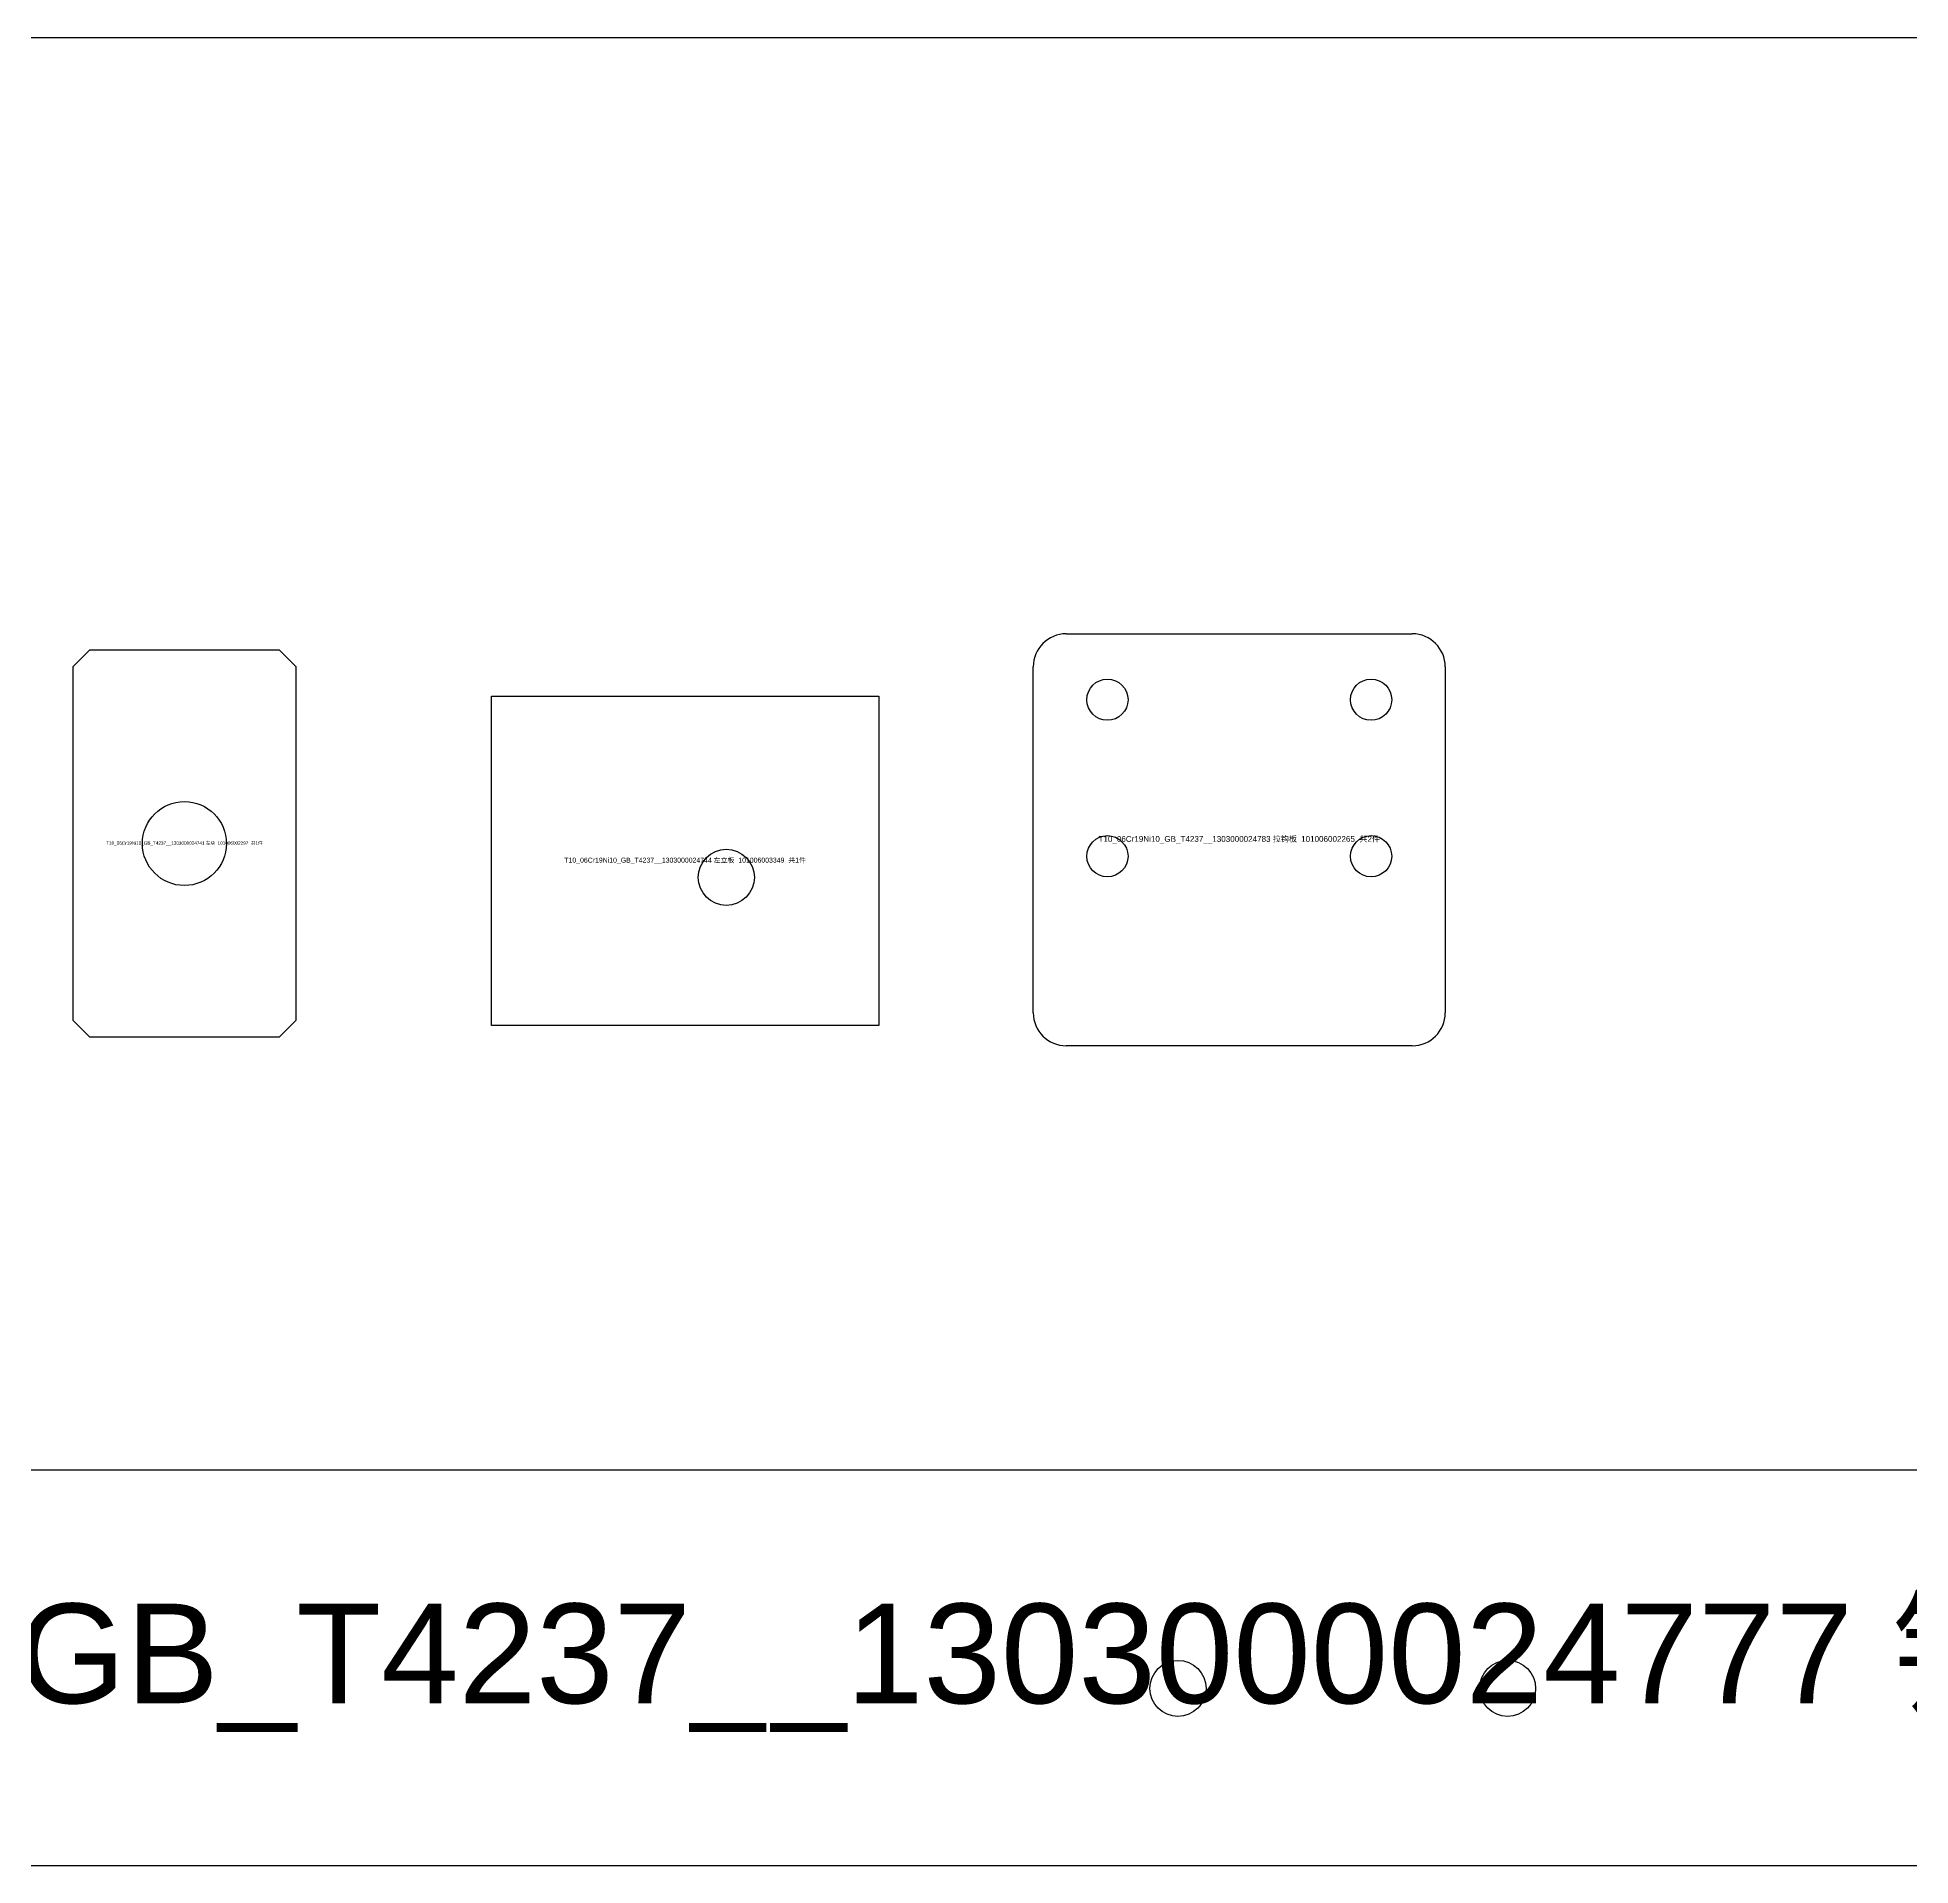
# Model space of a CAD drawing. Extents: x -16 to 22649, y -4599 to 814.
# Drawn here: x 19397.4 to 19624.7, y 239.4 to 461.3 of the extents above; entities that cross this region are included whole.
import ezdxf

# ---------------------------------------------------------------- set-up
doc = ezdxf.new("R2010")
doc.units = 0
doc.header["$MEASUREMENT"] = 0
doc.layers.get('0').update_dxf_attribs({"linetype": 'CONTINUOUS'})
doc.layers.add('S1', color=7, linetype='CONTINUOUS')
doc.layers.add('SLD-0', color=7, linetype='CONTINUOUS')
doc.styles.get("Standard").update_dxf_attribs({"font": 'arial.ttf'})

# ---------------------------------------------------------------- blocks, each defined once
blk = doc.blocks.new('1303000024777_铰链条_10100600')
at = {"layer": 'SLD-0', "linetype": 'CONTINUOUS'}
for p, q in [((558.5, 24), (-558.5, 24)), ((-563.5, -24), (563.5, -24))]:
    blk.add_line(p, q, dxfattribs=at)
for centre in [(-15, -2.5), (25, -2.5)]:
    blk.add_circle(centre, 3.4, dxfattribs=at)
at = {"layer": 'S1', "color": 3, "insert": (0, 0), "char_height": 12.1, "attachment_point": 5}
blk.add_mtext('T10_06Cr19Ni10_GB_T4237__1303000024777 {\\fSimSun|b0|i0|c134|p2;铰链条 }101006002288  {\\fSimSun|b0|i0|c134|p2;共}1{\\fSimSun|b0|i0|c134|p2;件}', dxfattribs=at)
blk = doc.blocks.new('1303000024741_左块_101006002')
at = {"layer": 'SLD-0', "linetype": 'CONTINUOUS'}
for p, q in [((-11.5, 23.5), (-13.5, 21.5)), ((-11.5, 23.5), (11.5, 23.5)), ((13.5, 21.5), (11.5, 23.5)), ((-13.5, -21.5), (-13.5, 21.5)), ((13.5, 21.5), (13.5, -21.5)), ((-13.5, -21.5), (-11.5, -23.5)), ((11.5, -23.5), (13.5, -21.5)), ((11.5, -23.5), (-11.5, -23.5))]:
    blk.add_line(p, q, dxfattribs=at)
blk.add_circle((0, 0), 5.1, dxfattribs=at)
at = {"layer": 'S1', "color": 3, "insert": (0, 0), "char_height": 0.4, "attachment_point": 5}
blk.add_mtext('T10_06Cr19Ni10_GB_T4237__1303000024741 {\\fSimSun|b0|i0|c134|p2;左块 }101006002297  {\\fSimSun|b0|i0|c134|p2;共}1{\\fSimSun|b0|i0|c134|p2;件}', dxfattribs=at)
blk = doc.blocks.new('1303000024744_左立板_10100600')
at = {"layer": 'SLD-0', "linetype": 'CONTINUOUS'}
for p, q in [((-23.5, 20), (23.5, 20)), ((-23.5, -20), (-23.5, 20)), ((23.5, 20), (23.5, -20)), ((23.5, -20), (-23.5, -20))]:
    blk.add_line(p, q, dxfattribs=at)
blk.add_circle((5, -2), 3.4, dxfattribs=at)
at = {"layer": 'S1', "color": 3, "insert": (0, 0), "char_height": 0.6, "attachment_point": 5}
blk.add_mtext('T10_06Cr19Ni10_GB_T4237__1303000024744 {\\fSimSun|b0|i0|c134|p2;左立板 }101006003349  {\\fSimSun|b0|i0|c134|p2;共}1{\\fSimSun|b0|i0|c134|p2;件}', dxfattribs=at)
blk = doc.blocks.new('1303000024783_拉钩板_10100600')
at = {"layer": 'SLD-0', "linetype": 'CONTINUOUS'}
for p, q in [((-21, 25), (21, 25)), ((-25, -21), (-25, 21)), ((25, 21), (25, -21)), ((21, -25), (-21, -25))]:
    blk.add_line(p, q, dxfattribs=at)
for centre in [(-16, 17), (16, 17), (-16, -2), (16, -2)]:
    blk.add_circle(centre, 2.5, dxfattribs=at)
for centre, start, end in [((-21, 21), 90, 180), ((21, 21), 0, 90), ((-21, -21), 180, 270), ((21, -21), 270, 0)]:
    blk.add_arc(centre, 4, start, end, dxfattribs=at)
at = {"layer": 'S1', "color": 3, "insert": (0, 0), "char_height": 0.7, "attachment_point": 5}
blk.add_mtext('T10_06Cr19Ni10_GB_T4237__1303000024783 {\\fSimSun|b0|i0|c134|p2;拉钩板 }101006002265  {\\fSimSun|b0|i0|c134|p2;共}2{\\fSimSun|b0|i0|c134|p2;件}', dxfattribs=at)

msp = doc.modelspace()

# ---------------------------------------------------------------- linework, layer by layer
at = {"color": 1}
msp.add_line((5.26775, 461.29571), (22649.13873, 461.29571), dxfattribs=at)

# ---------------------------------------------------------------- block references
for name, p in [('1303000024783_拉钩板_10100600', (19543.27063, 363.90212)), ('1303000024741_左块_101006002', (19415.26036, 363.44589)), ('1303000024744_左立板_10100600', (19476.02214, 361.34216)), ('1303000024777_铰链条_10100600', (19550.83335, 263.38403))]:
    msp.add_blockref(name, p)

doc.saveas('drawing.dxf')
